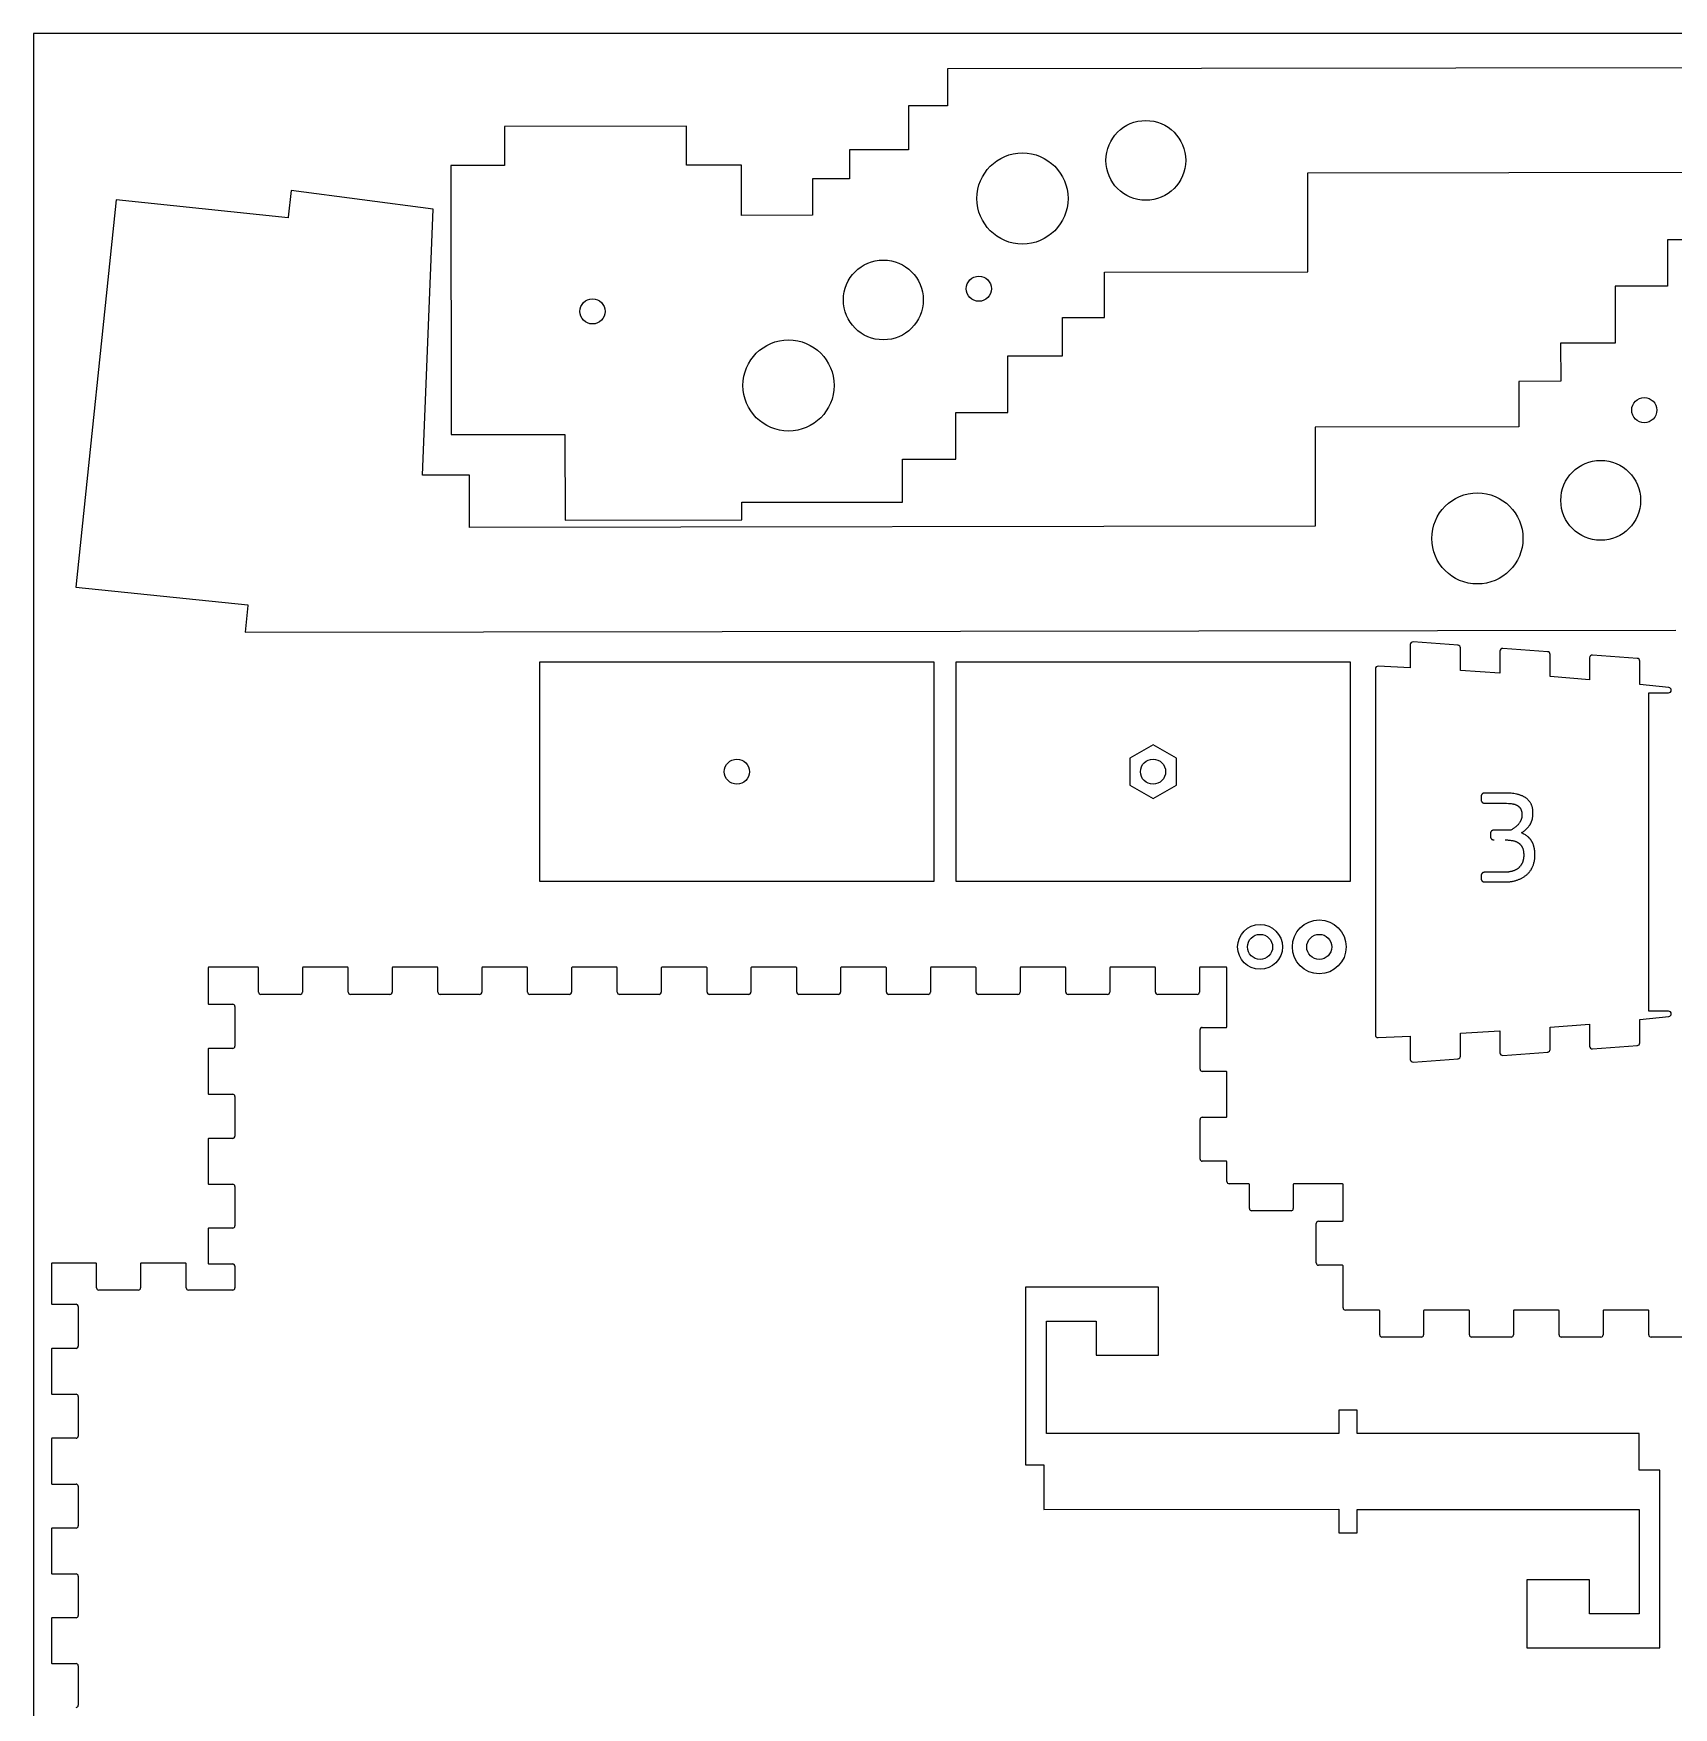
# Model space of a CAD drawing. Extents: x 296 to 1497, y 3 to 304.
# Drawn here: x 295.9 to 478.8, y 117.4 to 304.1 of the extents above; entities that cross this region are included whole.
import ezdxf

# ---------------------------------------------------------------- set-up
doc = ezdxf.new("R2010")
doc.units = 0
doc.layers.add('FLAT_PANELS', color=1, linetype='CONTINUOUS')
doc.layers.add('HELP_LINES', color=3, linetype='CONTINUOUS')

msp = doc.modelspace()

# ---------------------------------------------------------------- linework, layer by layer
at = {"layer": 'FLAT_PANELS'}
for p, q in [((557.3, 300.38), (397.8, 300.16)), ((397.8, 300.16), (397.8, 296.03)), ((397.8, 296.03), (393.45, 296.02)), ((393.45, 296.02), (393.45, 291.13)), ((368.71, 293.76), (348.42, 293.73)), ((348.42, 293.73), (348.42, 289.37)), ((368.72, 289.4), (368.71, 293.76)), ((348.42, 289.37), (342.44, 289.36)), ((374.83, 289.41), (368.72, 289.4)), ((374.84, 283.81), (374.83, 289.41)), ((393.45, 291.13), (386.87, 291.12)), ((386.87, 291.12), (386.88, 287.9)), ((342.44, 289.36), (342.48, 259.36)), ((386.88, 287.9), (382.76, 287.89)), ((382.76, 287.89), (382.76, 283.82)), ((437.99, 288.57), (532.28, 288.71)), ((438, 277.52), (437.99, 288.57)), ((324.63, 286.57), (324.32, 283.59)), ((340.46, 284.51), (324.63, 286.57)), ((305.11, 285.54), (300.63, 242.36)), ((324.31, 283.55), (305.11, 285.54)), ((339.28, 254.83), (340.46, 284.51)), ((382.76, 283.82), (374.84, 283.81)), ((324.32, 283.59), (324.31, 283.55)), ((484.01, 281.09), (478.07, 281.08)), ((478.07, 281.08), (478.07, 275.91)), ((415.3, 277.48), (438, 277.52)), ((415.31, 272.41), (415.3, 277.48)), ((478.07, 275.91), (472.26, 275.9)), ((472.26, 275.9), (472.26, 269.56)), ((410.63, 268.16), (410.63, 272.41)), ((410.63, 272.41), (415.31, 272.41)), ((472.26, 269.56), (466.17, 269.55)), ((466.17, 269.55), (466.18, 265.31)), ((404.55, 261.82), (404.54, 268.16)), ((404.54, 268.16), (410.63, 268.16)), ((466.18, 265.31), (461.5, 265.3)), ((461.5, 265.3), (461.51, 260.23)), ((398.73, 261.81), (404.55, 261.82)), ((398.74, 256.63), (398.73, 261.81)), ((461.51, 260.23), (438.81, 260.2)), ((438.81, 260.2), (438.82, 249.14)), ((342.48, 259.36), (355.16, 259.37)), ((355.16, 259.37), (355.17, 249.83)), ((392.81, 251.84), (392.8, 256.63)), ((392.8, 256.63), (398.74, 256.63)), ((344.52, 254.83), (339.28, 254.83)), ((344.52, 249.01), (344.52, 254.83)), ((374.88, 251.82), (392.81, 251.84)), ((374.88, 249.86), (374.88, 251.82)), ((438.82, 249.14), (344.52, 249.01)), ((355.17, 249.83), (374.88, 249.86)), ((300.63, 242.36), (319.82, 240.37)), ((319.82, 240.32), (319.51, 237.34, 0)), ((319.82, 240.37), (319.82, 240.32)), ((319.51, 237.34), (479.01, 237.56)), ((319.51, 237.34, 0), (319.51, 237.34)), ((449.4, 235.94, 0), (449.4, 233.35, 0)), ((454.73, 235.88, 0), (449.73, 236.24, 0)), ((455, 233.04, 0), (455, 235.58, 0)), ((464.73, 235.14, 0), (459.73, 235.51, 0)), ((352.33, 233.97), (352.33, 209.57)), ((396.33, 233.97), (352.33, 233.97)), ((396.33, 209.57), (396.33, 233.97)), ((398.73, 233.97), (398.73, 209.57)), ((442.73, 233.97), (398.73, 233.97)), ((442.73, 209.57), (442.73, 233.97)), ((449.4, 233.35, 0), (445.83, 233.53, 0)), ((459.4, 235.21, 0), (459.4, 232.77, 0)), ((465, 232.37, 0), (465, 234.85, 0)), ((469.4, 234.48, 0), (469.4, 232.02, 0)), ((474.73, 234.41, 0), (469.73, 234.78, 0)), ((475, 231.51, 0), (475, 234.11, 0)), ((445.52, 233.23, 0), (445.52, 192.41, 0)), ((459.4, 232.77, 0), (455, 233.04, 0)), ((469.4, 232.02, 0), (465, 232.37, 0)), ((478.24, 231.17, 0), (475, 231.51, 0)), ((476.01, 195.06, 0), (476.01, 230.57, 0)), ((476.01, 230.57, 0), (478.21, 230.57, 0)), ((420.73, 224.77), (418.13, 223.27)), ((423.33, 223.27), (420.73, 224.77)), ((418.13, 223.27), (418.13, 220.27)), ((423.33, 220.27), (423.33, 223.27)), ((418.13, 220.27), (420.73, 218.77)), ((420.73, 218.77), (423.33, 220.27)), ((352.33, 209.57), (396.33, 209.57)), ((398.73, 209.57), (442.73, 209.57)), ((315.42, 199.96), (315.37, 199.91)), ((315.37, 199.91), (315.37, 195.88)), ((320.95, 199.96), (315.42, 199.96)), ((321, 199.91), (320.95, 199.96)), ((321, 197.19), (321, 199.91)), ((325.95, 199.96), (325.9, 199.91)), ((325.9, 199.91), (325.9, 197.19)), ((330.95, 199.96), (325.95, 199.96)), ((331, 199.91), (330.95, 199.96)), ((331, 197.19), (331, 199.91)), ((335.95, 199.96), (335.9, 199.91)), ((335.9, 199.91), (335.9, 197.19)), ((340.95, 199.96), (335.95, 199.96)), ((341, 199.91), (340.95, 199.96)), ((341, 197.19), (341, 199.91)), ((345.95, 199.96), (345.9, 199.91)), ((345.9, 199.91), (345.9, 197.19)), ((350.95, 199.96), (345.95, 199.96)), ((351, 199.91), (350.95, 199.96)), ((351, 197.19), (351, 199.91)), ((355.95, 199.96), (355.9, 199.91)), ((355.9, 199.91), (355.9, 197.19)), ((360.95, 199.96), (355.95, 199.96)), ((361, 199.91), (360.95, 199.96)), ((361, 197.19), (361, 199.91)), ((365.95, 199.96), (365.9, 199.91)), ((365.9, 199.91), (365.9, 197.19)), ((370.95, 199.96), (365.95, 199.96)), ((371, 199.91), (370.95, 199.96)), ((371, 197.19), (371, 199.91)), ((375.95, 199.96), (375.9, 199.91)), ((375.9, 199.91), (375.9, 197.19)), ((380.95, 199.96), (375.95, 199.96)), ((381, 199.91), (380.95, 199.96)), ((381, 197.19), (381, 199.91)), ((385.95, 199.96), (385.9, 199.91)), ((385.9, 199.91), (385.9, 197.19)), ((390.95, 199.96), (385.95, 199.96)), ((391, 199.91), (390.95, 199.96)), ((391, 197.19), (391, 199.91)), ((395.95, 199.96), (395.9, 199.91)), ((395.9, 199.91), (395.9, 197.19)), ((400.95, 199.96), (395.95, 199.96)), ((401, 199.91), (400.95, 199.96)), ((401, 197.19), (401, 199.91)), ((405.95, 199.96), (405.9, 199.91)), ((405.9, 199.91), (405.9, 197.19)), ((410.95, 199.96), (405.95, 199.96)), ((411, 199.91), (410.95, 199.96)), ((411, 197.19), (411, 199.91)), ((415.95, 199.96), (415.9, 199.91)), ((415.9, 199.91), (415.9, 197.19)), ((420.95, 199.96), (415.95, 199.96)), ((421, 199.91), (420.95, 199.96)), ((421, 197.19), (421, 199.91)), ((425.95, 199.96), (425.9, 199.91)), ((425.9, 199.91), (425.9, 197.19)), ((428.92, 199.96), (425.95, 199.96)), ((428.97, 199.91), (428.92, 199.96)), ((428.97, 193.31), (428.97, 199.91)), ((325.65, 196.94), (321.25, 196.94)), ((335.65, 196.94), (331.25, 196.94)), ((345.65, 196.94), (341.25, 196.94)), ((355.65, 196.94), (351.25, 196.94)), ((365.65, 196.94), (361.25, 196.94)), ((375.65, 196.94), (371.25, 196.94)), ((385.65, 196.94), (381.25, 196.94)), ((395.65, 196.94), (391.25, 196.94)), ((405.65, 196.94), (401.25, 196.94)), ((415.65, 196.94), (411.25, 196.94)), ((425.65, 196.94), (421.25, 196.94)), ((315.37, 195.88), (315.42, 195.83)), ((315.42, 195.83), (318.12, 195.83)), ((318.37, 195.58), (318.37, 191.16)), ((475, 194.13, 0), (478.24, 194.47, 0)), ((478.21, 195.06, 0), (476.01, 195.06, 0)), ((425.97, 188.59), (425.97, 193.01)), ((426.22, 193.26), (428.92, 193.26)), ((428.92, 193.26), (428.97, 193.31)), ((445.83, 192.11, 0), (449.4, 192.29, 0)), ((449.4, 192.29, 0), (449.4, 189.69, 0)), ((455, 192.6, 0), (459.4, 192.87, 0)), ((455, 190.06, 0), (455, 192.6, 0)), ((459.4, 192.87, 0), (459.4, 190.43, 0)), ((465, 193.27, 0), (469.4, 193.62, 0)), ((465, 190.79, 0), (465, 193.27, 0)), ((469.4, 193.62, 0), (469.4, 191.16, 0)), ((475, 191.53, 0), (475, 194.13, 0)), ((315.42, 190.91), (315.37, 190.86)), ((315.37, 190.86), (315.37, 185.85)), ((318.12, 190.91), (315.42, 190.91)), ((459.73, 190.13, 0), (464.73, 190.49, 0)), ((469.73, 190.86, 0), (474.73, 191.23, 0)), ((449.73, 189.39, 0), (454.73, 189.76, 0)), ((428.92, 188.34), (426.22, 188.34)), ((428.97, 188.29), (428.92, 188.34)), ((428.97, 183.28), (428.97, 188.29)), ((315.37, 185.85), (315.42, 185.8)), ((315.42, 185.8), (318.12, 185.8)), ((318.37, 185.55), (318.37, 181.13)), ((425.97, 178.57), (425.97, 182.98)), ((426.22, 183.23), (428.92, 183.23)), ((428.92, 183.23), (428.97, 183.28)), ((315.42, 180.88), (315.37, 180.83)), ((315.37, 180.83), (315.37, 175.82)), ((318.12, 180.88), (315.42, 180.88)), ((428.92, 178.32), (426.22, 178.32)), ((428.97, 178.27), (428.92, 178.32)), ((428.97, 176.06), (428.97, 178.27)), ((315.37, 175.82), (315.42, 175.77)), ((315.42, 175.77), (318.12, 175.77)), ((318.37, 175.52), (318.37, 171.12)), ((431.42, 175.81), (429.22, 175.81)), ((431.47, 175.76), (431.42, 175.81)), ((431.47, 173.06), (431.47, 175.76)), ((436.42, 175.81), (436.37, 175.76)), ((436.37, 175.76), (436.37, 173.06)), ((441.87, 175.81), (436.42, 175.81)), ((441.92, 175.76), (441.87, 175.81)), ((441.92, 171.69), (441.92, 175.76)), ((436.12, 172.81), (431.72, 172.81)), ((315.42, 170.87), (315.37, 170.82)), ((315.37, 170.82), (315.37, 166.92)), ((318.12, 170.87), (315.42, 170.87)), ((438.92, 166.98), (438.92, 171.39)), ((439.17, 171.64), (441.87, 171.64)), ((441.87, 171.64), (441.92, 171.69)), ((297.95, 166.97), (297.9, 166.92)), ((297.9, 166.92), (297.9, 162.42)), ((302.89, 166.97), (297.95, 166.97)), ((302.94, 166.92), (302.89, 166.97)), ((302.94, 164.21), (302.94, 166.92)), ((307.89, 166.97), (307.84, 166.92)), ((307.84, 166.92), (307.84, 164.21)), ((312.89, 166.97), (307.89, 166.97)), ((312.94, 166.92), (312.89, 166.97)), ((312.94, 164.21), (312.94, 166.92)), ((315.37, 166.92), (315.42, 166.87)), ((315.42, 166.87), (318.12, 166.87)), ((318.37, 166.62), (318.37, 164.21)), ((441.87, 166.73), (439.17, 166.73)), ((441.92, 166.68), (441.87, 166.73)), ((441.92, 161.97), (441.92, 166.68)), ((421.35, 164.29), (406.51, 164.29)), ((406.51, 164.29), (406.51, 144.46)), ((421.35, 156.71), (421.35, 164.29)), ((297.9, 162.42), (297.95, 162.37)), ((307.59, 163.96), (303.19, 163.96)), ((318.12, 163.96), (313.19, 163.96)), ((297.95, 162.37), (300.65, 162.37)), ((300.9, 162.12), (300.9, 157.71)), ((445.95, 161.72), (442.17, 161.72)), ((446, 161.67), (445.95, 161.72)), ((446, 158.96), (446, 161.67)), ((450.95, 161.72), (450.9, 161.67)), ((450.9, 161.67), (450.9, 158.96)), ((455.95, 161.72), (450.95, 161.72)), ((456, 161.67), (455.95, 161.72)), ((456, 158.96), (456, 161.67)), ((460.95, 161.72), (460.9, 161.67)), ((460.9, 161.67), (460.9, 158.96)), ((465.95, 161.72), (460.95, 161.72)), ((466, 161.67), (465.95, 161.72)), ((466, 158.96), (466, 161.67)), ((470.95, 161.72), (470.9, 161.67)), ((470.9, 161.67), (470.9, 158.96)), ((475.95, 161.72), (470.95, 161.72)), ((476, 161.67), (475.95, 161.72)), ((476, 158.96), (476, 161.67)), ((408.84, 147.96), (408.84, 160.5)), ((408.84, 160.5), (414.37, 160.5)), ((414.37, 160.5), (414.37, 156.71)), ((450.65, 158.71), (446.25, 158.71)), ((460.65, 158.71), (456.25, 158.71)), ((470.65, 158.71), (466.25, 158.71)), ((480.65, 158.71), (476.25, 158.71)), ((297.95, 157.46), (297.9, 157.41)), ((297.9, 157.41), (297.9, 152.39)), ((300.65, 157.46), (297.95, 157.46)), ((414.37, 156.71), (421.35, 156.71)), ((297.9, 152.39), (297.95, 152.34)), ((297.95, 152.34), (300.65, 152.34)), ((300.9, 152.09), (300.9, 147.68)), ((443.47, 150.58), (441.44, 150.58)), ((441.44, 150.58), (441.44, 147.96)), ((443.47, 147.96), (443.47, 150.58)), ((441.44, 147.96), (408.84, 147.96)), ((474.91, 147.96), (443.47, 147.96)), ((474.91, 143.88), (474.91, 147.96)), ((297.95, 147.43), (297.9, 147.38)), ((297.9, 147.38), (297.9, 142.38)), ((300.65, 147.43), (297.95, 147.43)), ((406.51, 144.46), (408.55, 144.46)), ((408.55, 144.46), (408.55, 139.5)), ((477.23, 143.88), (474.91, 143.88)), ((477.23, 127.85), (477.23, 143.88)), ((297.9, 142.38), (297.95, 142.33)), ((297.95, 142.33), (300.65, 142.33)), ((300.9, 142.08), (300.9, 137.67)), ((408.55, 139.5), (441.44, 139.51)), ((441.44, 139.51), (441.44, 136.88)), ((443.47, 136.88), (443.47, 139.5)), ((443.47, 139.5), (474.91, 139.5)), ((474.91, 139.5), (474.91, 127.85)), ((297.95, 137.42), (297.9, 137.37)), ((297.9, 137.37), (297.9, 132.36)), ((300.65, 137.42), (297.95, 137.42)), ((441.44, 136.88), (443.47, 136.88)), ((297.9, 132.36), (297.95, 132.31)), ((297.95, 132.31), (300.65, 132.31)), ((300.9, 132.06), (300.9, 127.66)), ((469.38, 131.64), (462.39, 131.64)), ((462.39, 131.64), (462.39, 124.07)), ((469.38, 127.85), (469.38, 131.64)), ((297.95, 127.41), (297.9, 127.36)), ((297.9, 127.36), (297.9, 122.36)), ((300.65, 127.41), (297.95, 127.41)), ((474.91, 127.85), (469.38, 127.85)), ((477.23, 124.07), (477.23, 127.85)), ((462.39, 124.07), (477.23, 124.07)), ((297.9, 122.36), (297.95, 122.31)), ((297.95, 122.31), (300.65, 122.31)), ((300.9, 122.06), (300.9, 117.66))]:
    msp.add_line(p, q, dxfattribs=at)
for centre, radius in [((419.92, 289.94), 4.45), ((406.17, 285.69), 5.08), ((390.66, 274.38), 4.45), ((401.31, 275.63), 1.4), ((358.23, 273.1), 1.4), ((380.09, 264.84), 5.08), ((475.5, 262.09), 1.4), ((470.64, 252.03), 4.45), ((456.89, 247.78), 5.08), ((374.33, 221.77), 1.4), ((420.73, 221.77), 1.4), ((432.66, 202.23), 2.5), ((432.66, 202.23), 1.4), ((439.26, 202.23), 3), ((439.26, 202.23), 1.4)]:
    msp.add_circle(centre, radius, dxfattribs=at)
for centre, radius, start, end in [((449.7, 235.94, 0), 0.3, 85.8074, 180), ((454.7, 235.58, 0), 0.3, 0, 85.8074), ((459.7, 235.21, 0), 0.3, 85.8074, 180), ((445.82, 233.23, 0), 0.3, 87.2673, 180), ((464.7, 234.85, 0), 0.3, 0, 85.8074), ((469.7, 234.48, 0), 0.3, 85.8074, 180), ((474.7, 234.11, 0), 0.3, 0, 85.8074), ((478.21, 230.87, 0), 0.3, 270, 83.7447), ((321.25, 197.19), 0.25, 180, 270), ((325.65, 197.19), 0.25, 270, 0), ((331.25, 197.19), 0.25, 180, 270), ((335.65, 197.19), 0.25, 270, 0), ((341.25, 197.19), 0.25, 180, 270), ((345.65, 197.19), 0.25, 270, 0), ((351.25, 197.19), 0.25, 180, 270), ((355.65, 197.19), 0.25, 270, 0), ((361.25, 197.19), 0.25, 180, 270), ((365.65, 197.19), 0.25, 270, 0), ((371.25, 197.19), 0.25, 180, 270), ((375.65, 197.19), 0.25, 270, 0), ((381.25, 197.19), 0.25, 180, 270), ((385.65, 197.19), 0.25, 270, 0), ((391.25, 197.19), 0.25, 180, 270), ((395.65, 197.19), 0.25, 270, 0), ((401.25, 197.19), 0.25, 180, 270), ((405.65, 197.19), 0.25, 270, 0), ((411.25, 197.19), 0.25, 180, 270), ((415.65, 197.19), 0.25, 270, 0), ((421.25, 197.19), 0.25, 180, 270), ((425.65, 197.19), 0.25, 270, 0), ((318.12, 195.58), 0.25, 0, 90), ((478.21, 194.76, 0), 0.3, 276.2553, 90), ((426.22, 193.01), 0.25, 90, 180), ((445.82, 192.41, 0), 0.3, 180, 272.7327), ((318.12, 191.16), 0.25, 270, 0), ((459.7, 190.43, 0), 0.3, 180, 274.1926), ((464.7, 190.79, 0), 0.3, 274.1926, 360), ((469.7, 191.16, 0), 0.3, 180, 274.1926), ((474.7, 191.53, 0), 0.3, 274.1926, 360), ((426.22, 188.59), 0.25, 180, 270), ((449.7, 189.69, 0), 0.3, 180, 274.1926), ((454.7, 190.06, 0), 0.3, 274.1926, 360), ((318.12, 185.55), 0.25, 0, 90), ((426.22, 182.98), 0.25, 90, 180), ((318.12, 181.13), 0.25, 270, 0), ((426.22, 178.57), 0.25, 180, 270), ((318.12, 175.52), 0.25, 0, 90), ((429.22, 176.06), 0.25, 179.9998, 269.9998), ((431.72, 173.06), 0.25, 180, 270), ((436.12, 173.06), 0.25, 270, 0), ((318.12, 171.12), 0.25, 270, 0), ((439.17, 171.39), 0.25, 90, 180), ((318.12, 166.62), 0.25, 0, 90), ((439.17, 166.98), 0.25, 180, 270), ((303.19, 164.21), 0.25, 180, 270), ((307.59, 164.21), 0.25, 270, 0), ((313.19, 164.21), 0.25, 180, 270), ((318.12, 164.21), 0.25, 270, 0), ((300.65, 162.12), 0.25, 0, 90), ((442.17, 161.97), 0.25, 179.9996, 270), ((446.25, 158.96), 0.25, 180, 270), ((450.65, 158.96), 0.25, 270, 0), ((456.25, 158.96), 0.25, 180, 270), ((460.65, 158.96), 0.25, 270, 0), ((466.25, 158.96), 0.25, 180, 270), ((470.65, 158.96), 0.25, 270, 0), ((476.25, 158.96), 0.25, 180, 270), ((300.65, 157.71), 0.25, 270, 0), ((300.65, 152.09), 0.25, 0, 90), ((300.65, 147.68), 0.25, 270, 0), ((300.65, 142.08), 0.25, 0, 90), ((300.65, 137.67), 0.25, 270, 0), ((300.65, 132.06), 0.25, 0, 90), ((300.65, 127.66), 0.25, 270, 0), ((300.65, 122.06), 0.25, 0, 90), ((300.65, 117.66), 0.25, 270, 0)]:
    msp.add_arc(centre, radius, start, end, dxfattribs=at)
at = {"layer": 'HELP_LINES'}
for p, q in [((895.91, 304.09), (295.91, 304.09)), ((295.91, 304.09), (295.91, 4.09)), ((457.32, 219.04), (457.31, 219.03)), ((457.31, 219.03), (457.31, 219.02)), ((457.31, 219.02), (457.31, 219)), ((457.31, 219), (457.31, 218.99)), ((457.31, 218.99), (457.31, 218.66)), ((457.31, 218.66), (457.31, 218.65)), ((457.31, 218.65), (457.31, 218.63)), ((457.31, 218.63), (457.31, 218.62)), ((457.31, 218.62), (457.31, 218.61)), ((457.31, 218.61), (457.32, 218.6)), ((457.33, 219.1), (457.32, 219.09)), ((457.32, 219.09), (457.32, 219.08)), ((457.32, 219.08), (457.32, 219.07)), ((457.32, 219.07), (457.32, 219.06)), ((457.32, 219.06), (457.32, 219.05)), ((457.32, 219.05), (457.32, 219.04)), ((457.32, 218.6), (457.32, 218.59)), ((457.32, 218.59), (457.32, 218.58)), ((457.32, 218.58), (457.32, 218.57)), ((457.32, 218.57), (457.32, 218.56)), ((457.32, 218.56), (457.32, 218.55)), ((457.32, 218.55), (457.33, 218.54)), ((457.34, 219.14), (457.33, 219.13)), ((457.33, 219.13), (457.33, 219.12)), ((457.33, 219.12), (457.33, 219.11)), ((457.33, 219.11), (457.33, 219.1)), ((457.33, 218.54), (457.33, 218.53)), ((457.33, 218.53), (457.33, 218.52)), ((457.33, 218.52), (457.33, 218.51)), ((457.33, 218.51), (457.34, 218.5)), ((457.35, 219.17), (457.34, 219.16)), ((457.34, 219.16), (457.34, 219.15)), ((457.34, 219.15), (457.34, 219.14)), ((457.34, 218.5), (457.34, 218.49)), ((457.34, 218.49), (457.34, 218.48)), ((457.34, 218.48), (457.35, 218.47)), ((457.36, 219.19), (457.35, 219.18)), ((457.35, 219.18), (457.35, 219.18)), ((457.35, 219.18), (457.35, 219.17)), ((457.35, 218.47), (457.35, 218.46)), ((457.35, 218.46), (457.35, 218.45)), ((457.35, 218.45), (457.36, 218.45)), ((457.37, 219.21), (457.36, 219.2)), ((457.36, 219.2), (457.36, 219.19)), ((457.36, 218.45), (457.36, 218.44)), ((457.36, 218.44), (457.37, 218.43)), ((457.38, 219.23), (457.37, 219.22)), ((457.37, 219.22), (457.37, 219.21)), ((457.37, 218.43), (457.37, 218.42)), ((457.39, 219.24), (457.38, 219.23)), ((457.38, 219.23), (457.38, 219.23)), ((457.4, 219.26), (457.39, 219.25)), ((457.39, 219.25), (457.39, 219.24)), ((457.41, 219.27), (457.4, 219.26)), ((457.4, 219.26), (457.4, 219.26)), ((457.42, 219.28), (457.41, 219.27)), ((457.43, 219.29), (457.42, 219.28)), ((457.42, 219.28), (457.42, 219.28)), ((457.44, 219.3), (457.43, 219.29)), ((457.45, 219.31), (457.44, 219.3)), ((457.44, 219.3), (457.44, 219.3)), ((457.46, 219.32), (457.45, 219.31)), ((457.47, 219.32), (457.46, 219.32)), ((457.48, 219.33), (457.47, 219.33)), ((457.47, 219.33), (457.47, 219.32)), ((457.49, 219.34), (457.48, 219.33)), ((457.5, 219.34), (457.49, 219.34)), ((457.51, 219.34), (457.5, 219.34)), ((457.52, 219.35), (457.51, 219.34)), ((457.53, 219.35), (457.52, 219.35)), ((457.54, 219.36), (457.53, 219.36)), ((457.53, 219.36), (457.53, 219.35)), ((457.55, 219.36), (457.54, 219.36)), ((457.56, 219.37), (457.55, 219.36)), ((457.57, 219.37), (457.56, 219.37)), ((457.58, 219.37), (457.57, 219.37)), ((457.59, 219.37), (457.58, 219.37)), ((457.6, 219.38), (457.59, 219.37)), ((457.61, 219.38), (457.6, 219.38)), ((457.63, 219.38), (457.61, 219.38)), ((457.64, 219.38), (457.63, 219.38)), ((457.65, 219.38), (457.64, 219.38)), ((457.66, 219.38), (457.65, 219.38)), ((457.67, 219.39), (457.66, 219.38)), ((457.68, 219.39), (457.67, 219.39)), ((457.69, 219.39), (457.68, 219.39)), ((457.71, 219.39), (457.69, 219.39)), ((457.72, 219.39), (457.71, 219.39)), ((460.17, 219.39), (457.72, 219.39)), ((460.33, 219.38), (460.17, 219.39)), ((460.5, 219.37), (460.33, 219.38)), ((460.66, 219.36), (460.5, 219.37)), ((460.82, 219.34), (460.66, 219.36)), ((460.97, 219.32), (460.82, 219.34)), ((461.12, 219.29), (460.97, 219.32)), ((461.26, 219.26), (461.12, 219.29)), ((461.33, 219.25), (461.26, 219.26)), ((461.4, 219.23), (461.33, 219.25)), ((461.47, 219.21), (461.4, 219.23)), ((461.54, 219.19), (461.47, 219.21)), ((461.6, 219.17), (461.54, 219.19)), ((461.67, 219.15), (461.6, 219.17)), ((461.73, 219.13), (461.67, 219.15)), ((461.79, 219.11), (461.73, 219.13)), ((461.85, 219.08), (461.79, 219.11)), ((461.91, 219.06), (461.85, 219.08)), ((461.97, 219.03), (461.91, 219.06)), ((462.03, 219), (461.97, 219.03)), ((462.08, 218.97), (462.03, 219)), ((462.14, 218.94), (462.08, 218.97)), ((462.19, 218.91), (462.14, 218.94)), ((462.24, 218.88), (462.19, 218.91)), ((462.29, 218.84), (462.24, 218.88)), ((462.34, 218.81), (462.29, 218.84)), ((462.39, 218.77), (462.34, 218.81)), ((462.43, 218.73), (462.39, 218.77)), ((462.48, 218.7), (462.43, 218.73)), ((462.52, 218.66), (462.48, 218.7)), ((462.56, 218.61), (462.52, 218.66)), ((462.6, 218.57), (462.56, 218.61)), ((462.64, 218.53), (462.6, 218.57)), ((462.68, 218.48), (462.64, 218.53)), ((462.71, 218.44), (462.68, 218.48)), ((462.75, 218.39), (462.71, 218.44)), ((457.37, 218.42), (457.38, 218.41)), ((457.38, 218.41), (457.38, 218.4)), ((457.38, 218.4), (457.39, 218.4)), ((457.39, 218.4), (457.39, 218.39)), ((457.39, 218.39), (457.4, 218.38)), ((457.4, 218.38), (457.41, 218.37)), ((457.41, 218.37), (457.41, 218.37)), ((457.41, 218.37), (457.42, 218.36)), ((457.42, 218.36), (457.43, 218.35)), ((457.43, 218.35), (457.43, 218.35)), ((457.43, 218.35), (457.44, 218.34)), ((457.44, 218.34), (457.45, 218.34)), ((457.45, 218.34), (457.45, 218.33)), ((457.45, 218.33), (457.46, 218.32)), ((457.46, 218.32), (457.47, 218.32)), ((457.47, 218.32), (457.48, 218.31)), ((457.48, 218.31), (457.49, 218.31)), ((457.49, 218.31), (457.5, 218.3)), ((457.5, 218.3), (457.5, 218.3)), ((457.5, 218.3), (457.51, 218.29)), ((457.51, 218.29), (457.52, 218.29)), ((457.52, 218.29), (457.53, 218.29)), ((457.53, 218.29), (457.54, 218.28)), ((457.54, 218.28), (457.55, 218.28)), ((457.55, 218.28), (457.56, 218.28)), ((457.56, 218.28), (457.57, 218.27)), ((457.57, 218.27), (457.58, 218.27)), ((457.58, 218.27), (457.59, 218.27)), ((457.59, 218.27), (457.6, 218.26)), ((457.6, 218.26), (457.61, 218.26)), ((457.61, 218.26), (457.62, 218.26)), ((457.62, 218.26), (457.64, 218.26)), ((457.64, 218.26), (457.65, 218.26)), ((457.65, 218.26), (457.66, 218.25)), ((457.66, 218.25), (457.67, 218.25)), ((457.67, 218.25), (457.68, 218.25)), ((457.68, 218.25), (457.69, 218.25)), ((457.69, 218.25), (457.71, 218.25)), ((457.71, 218.25), (460.13, 218.25)), ((460.13, 218.25), (460.35, 218.24)), ((460.35, 218.24), (460.45, 218.23)), ((460.45, 218.23), (460.55, 218.22)), ((460.55, 218.22), (460.65, 218.21)), ((460.65, 218.21), (460.75, 218.2)), ((460.75, 218.2), (460.79, 218.19)), ((460.79, 218.19), (460.84, 218.18)), ((460.84, 218.18), (460.88, 218.17)), ((460.88, 218.17), (460.92, 218.16)), ((460.92, 218.16), (460.97, 218.15)), ((460.97, 218.15), (461.01, 218.14)), ((461.01, 218.14), (461.05, 218.13)), ((461.05, 218.13), (461.09, 218.12)), ((461.09, 218.12), (461.12, 218.1)), ((461.12, 218.1), (461.16, 218.09)), ((461.16, 218.09), (461.2, 218.07)), ((461.2, 218.07), (461.23, 218.06)), ((461.23, 218.06), (461.27, 218.04)), ((461.27, 218.04), (461.3, 218.03)), ((461.3, 218.03), (461.33, 218.01)), ((461.33, 218.01), (461.36, 217.99)), ((461.36, 217.99), (461.39, 217.97)), ((461.39, 217.97), (461.42, 217.95)), ((461.42, 217.95), (461.45, 217.93)), ((461.45, 217.93), (461.46, 217.92)), ((461.46, 217.92), (461.48, 217.91)), ((461.48, 217.91), (461.49, 217.9)), ((461.49, 217.9), (461.5, 217.88)), ((461.5, 217.88), (461.52, 217.87)), ((461.52, 217.87), (461.53, 217.86)), ((461.53, 217.86), (461.54, 217.85)), ((461.54, 217.85), (461.55, 217.84)), ((461.55, 217.84), (461.57, 217.82)), ((461.57, 217.82), (461.58, 217.81)), ((461.58, 217.81), (461.59, 217.8)), ((461.59, 217.8), (461.6, 217.78)), ((461.6, 217.78), (461.61, 217.77)), ((461.61, 217.77), (461.62, 217.76)), ((461.62, 217.76), (461.63, 217.74)), ((461.63, 217.74), (461.64, 217.73)), ((461.64, 217.73), (461.65, 217.72)), ((461.65, 217.72), (461.66, 217.7)), ((461.66, 217.7), (461.67, 217.69)), ((461.67, 217.69), (461.68, 217.67)), ((461.68, 217.67), (461.69, 217.66)), ((461.69, 217.66), (461.7, 217.64)), ((461.7, 217.64), (461.72, 217.61)), ((461.72, 217.61), (461.73, 217.58)), ((461.73, 217.58), (461.74, 217.56)), ((461.74, 217.56), (461.75, 217.55)), ((461.75, 217.55), (461.76, 217.53)), ((461.76, 217.53), (461.76, 217.51)), ((461.76, 217.51), (461.77, 217.49)), ((461.77, 217.49), (461.78, 217.48)), ((461.78, 217.48), (461.79, 217.44)), ((461.79, 217.44), (461.8, 217.4)), ((461.8, 217.4), (461.81, 217.36)), ((461.81, 217.36), (461.82, 217.32)), ((461.82, 216.57), (461.81, 216.54)), ((461.82, 217.32), (461.83, 217.28)), ((461.83, 216.63), (461.82, 216.6)), ((461.82, 216.6), (461.82, 216.57)), ((461.83, 217.28), (461.84, 217.24)), ((461.84, 216.65), (461.83, 216.63)), ((461.84, 217.24), (461.84, 217.2)), ((461.84, 217.2), (461.85, 217.15)), ((461.85, 216.71), (461.84, 216.68)), ((461.84, 216.68), (461.84, 216.65)), ((461.85, 217.15), (461.85, 217.11)), ((461.85, 217.11), (461.86, 217.06)), ((461.86, 216.8), (461.85, 216.77)), ((461.85, 216.77), (461.85, 216.74)), ((461.85, 216.74), (461.85, 216.71)), ((461.86, 217.06), (461.86, 217.01)), ((461.86, 217.01), (461.86, 216.96)), ((461.86, 216.96), (461.86, 216.91)), ((461.86, 216.91), (461.86, 216.88)), ((461.86, 216.88), (461.86, 216.86)), ((461.86, 216.86), (461.86, 216.83)), ((461.86, 216.83), (461.86, 216.8)), ((462.78, 218.34), (462.75, 218.39)), ((462.81, 218.29), (462.78, 218.34)), ((462.84, 218.24), (462.81, 218.29)), ((462.87, 218.19), (462.84, 218.24)), ((462.88, 218.16), (462.87, 218.19)), ((462.89, 218.14), (462.88, 218.16)), ((462.91, 218.11), (462.89, 218.14)), ((462.92, 218.08), (462.91, 218.11)), ((462.94, 218.02), (462.92, 218.08)), ((462.96, 217.97), (462.94, 218.02)), ((462.98, 217.91), (462.96, 217.97)), ((463, 217.85), (462.98, 217.91)), ((463.02, 217.78), (463, 217.85)), ((463.03, 217.72), (463.02, 217.78)), ((463.05, 217.66), (463.03, 217.72)), ((463.03, 216.52), (463.04, 216.6)), ((463.04, 216.6), (463.05, 216.67)), ((463.06, 217.59), (463.05, 217.66)), ((463.05, 216.67), (463.06, 216.75)), ((463.07, 217.52), (463.06, 217.59)), ((463.06, 216.75), (463.07, 216.83)), ((463.07, 217.45), (463.07, 217.52)), ((463.08, 217.38), (463.07, 217.45)), ((463.07, 216.83), (463.08, 216.91)), ((463.08, 217.31), (463.08, 217.38)), ((463.09, 217.24), (463.08, 217.31)), ((463.08, 216.99), (463.09, 217.08)), ((463.08, 216.91), (463.08, 216.99)), ((463.09, 217.17), (463.09, 217.24)), ((463.09, 217.08), (463.09, 217.17)), ((458.35, 214.92), (458.34, 214.9)), ((458.34, 214.9), (458.34, 214.89)), ((458.34, 214.89), (458.34, 214.88)), ((458.34, 214.88), (458.34, 214.87)), ((458.34, 214.87), (458.34, 214.86)), ((458.34, 214.86), (458.34, 214.85)), ((458.34, 214.85), (458.34, 214.59)), ((458.36, 214.97), (458.35, 214.96)), ((458.35, 214.96), (458.35, 214.95)), ((458.35, 214.95), (458.35, 214.94)), ((458.35, 214.94), (458.35, 214.93)), ((458.35, 214.93), (458.35, 214.92)), ((458.37, 215.01), (458.36, 215)), ((458.36, 215), (458.36, 214.99)), ((458.36, 214.99), (458.36, 214.98)), ((458.36, 214.98), (458.36, 214.97)), ((458.38, 215.03), (458.37, 215.02)), ((458.37, 215.02), (458.37, 215.01)), ((458.39, 215.06), (458.38, 215.05)), ((458.38, 215.05), (458.38, 215.04)), ((458.38, 215.04), (458.38, 215.03)), ((458.4, 215.07), (458.39, 215.06)), ((458.39, 215.06), (458.39, 215.06)), ((458.41, 215.09), (458.4, 215.08)), ((458.4, 215.08), (458.4, 215.07)), ((458.42, 215.1), (458.41, 215.1)), ((458.41, 215.1), (458.41, 215.09)), ((458.43, 215.11), (458.42, 215.1)), ((458.44, 215.13), (458.43, 215.12)), ((458.43, 215.12), (458.43, 215.11)), ((458.45, 215.13), (458.44, 215.13)), ((458.46, 215.15), (458.45, 215.14)), ((458.45, 215.14), (458.45, 215.13)), ((458.47, 215.15), (458.46, 215.15)), ((458.48, 215.17), (458.47, 215.16)), ((458.47, 215.16), (458.47, 215.15)), ((458.49, 215.17), (458.48, 215.17)), ((458.5, 215.18), (458.49, 215.17)), ((458.51, 215.18), (458.5, 215.18)), ((458.52, 215.19), (458.51, 215.19)), ((458.51, 215.19), (458.51, 215.18)), ((458.53, 215.2), (458.52, 215.19)), ((458.54, 215.2), (458.53, 215.2)), ((458.55, 215.2), (458.54, 215.2)), ((458.56, 215.21), (458.55, 215.2)), ((458.57, 215.21), (458.56, 215.21)), ((458.58, 215.22), (458.57, 215.22)), ((458.57, 215.22), (458.57, 215.21)), ((458.59, 215.22), (458.58, 215.22)), ((458.6, 215.23), (458.59, 215.22)), ((458.61, 215.23), (458.6, 215.23)), ((458.62, 215.23), (458.61, 215.23)), ((458.63, 215.23), (458.62, 215.23)), ((458.64, 215.24), (458.63, 215.23)), ((458.65, 215.24), (458.64, 215.24)), ((458.66, 215.24), (458.65, 215.24)), ((458.67, 215.24), (458.66, 215.24)), ((458.69, 215.24), (458.67, 215.24)), ((458.7, 215.24), (458.69, 215.24)), ((458.71, 215.24), (458.7, 215.24)), ((458.72, 215.25), (458.71, 215.24)), ((458.73, 215.25), (458.72, 215.25)), ((458.74, 215.25), (458.73, 215.25)), ((458.75, 215.25), (458.74, 215.25)), ((460.62, 215.25), (458.75, 215.25)), ((460.7, 215.29), (460.62, 215.25)), ((460.77, 215.33), (460.7, 215.29)), ((460.84, 215.38), (460.77, 215.33)), ((460.91, 215.43), (460.84, 215.38)), ((460.97, 215.47), (460.91, 215.43)), ((461.04, 215.52), (460.97, 215.47)), ((461.1, 215.57), (461.04, 215.52)), ((461.16, 215.61), (461.1, 215.57)), ((461.22, 215.66), (461.16, 215.61)), ((461.27, 215.71), (461.22, 215.66)), ((461.32, 215.76), (461.27, 215.71)), ((461.37, 215.81), (461.32, 215.76)), ((461.42, 215.86), (461.37, 215.81)), ((461.46, 215.92), (461.42, 215.86)), ((461.51, 215.97), (461.46, 215.92)), ((461.55, 216.02), (461.51, 215.97)), ((461.59, 216.08), (461.55, 216.02)), ((461.62, 216.13), (461.59, 216.08)), ((461.64, 216.16), (461.62, 216.13)), ((461.65, 216.18), (461.64, 216.16)), ((461.67, 216.21), (461.65, 216.18)), ((461.68, 216.24), (461.67, 216.21)), ((461.7, 216.26), (461.68, 216.24)), ((461.71, 216.29), (461.7, 216.26)), ((461.73, 216.32), (461.71, 216.29)), ((461.74, 216.35), (461.73, 216.32)), ((461.75, 216.37), (461.74, 216.35)), ((461.76, 216.4), (461.75, 216.37)), ((461.77, 216.43), (461.76, 216.4)), ((461.78, 216.46), (461.77, 216.43)), ((461.79, 216.49), (461.78, 216.46)), ((461.8, 216.51), (461.79, 216.49)), ((461.81, 216.54), (461.8, 216.51)), ((461.81, 214.94), (461.9, 215.01)), ((461.9, 214.9), (461.81, 214.94)), ((461.9, 215.01), (461.98, 215.07)), ((462, 214.85), (461.9, 214.9)), ((461.98, 215.07), (462.07, 215.13)), ((462.08, 214.81), (462, 214.85)), ((462.07, 215.13), (462.15, 215.19)), ((462.17, 214.76), (462.08, 214.81)), ((462.15, 215.19), (462.22, 215.26)), ((462.25, 214.71), (462.17, 214.76)), ((462.22, 215.26), (462.29, 215.32)), ((462.33, 214.66), (462.25, 214.71)), ((462.29, 215.32), (462.36, 215.38)), ((462.36, 215.38), (462.42, 215.44)), ((462.42, 215.44), (462.48, 215.51)), ((462.48, 215.51), (462.54, 215.57)), ((462.54, 215.57), (462.59, 215.63)), ((462.59, 215.63), (462.64, 215.7)), ((462.64, 215.7), (462.69, 215.76)), ((462.69, 215.76), (462.71, 215.8)), ((462.71, 215.8), (462.74, 215.83)), ((462.74, 215.83), (462.76, 215.86)), ((462.76, 215.86), (462.78, 215.89)), ((462.78, 215.89), (462.8, 215.93)), ((462.8, 215.93), (462.82, 215.96)), ((462.82, 215.96), (462.83, 215.99)), ((462.83, 215.99), (462.85, 216.03)), ((462.85, 216.03), (462.87, 216.06)), ((462.87, 216.06), (462.89, 216.1)), ((462.89, 216.1), (462.9, 216.13)), ((462.9, 216.13), (462.92, 216.17)), ((462.92, 216.17), (462.93, 216.2)), ((462.93, 216.2), (462.94, 216.24)), ((462.94, 216.24), (462.96, 216.27)), ((462.96, 216.27), (462.97, 216.31)), ((462.97, 216.31), (462.98, 216.34)), ((462.98, 216.34), (462.99, 216.38)), ((462.99, 216.38), (463, 216.41)), ((463, 216.41), (463.01, 216.45)), ((463.01, 216.45), (463.02, 216.49)), ((463.02, 216.49), (463.03, 216.52)), ((458.34, 214.59), (458.34, 214.58)), ((458.34, 214.58), (458.34, 214.56)), ((458.34, 214.56), (458.34, 214.55)), ((458.34, 214.55), (458.34, 214.54)), ((458.34, 214.54), (458.34, 214.53)), ((458.34, 214.53), (458.34, 214.52)), ((458.34, 214.52), (458.35, 214.5)), ((458.35, 214.5), (458.35, 214.49)), ((458.35, 214.49), (458.35, 214.48)), ((458.35, 214.48), (458.35, 214.47)), ((458.35, 214.47), (458.35, 214.46)), ((458.35, 214.46), (458.36, 214.45)), ((458.36, 214.45), (458.36, 214.44)), ((458.36, 214.44), (458.36, 214.43)), ((458.36, 214.43), (458.36, 214.42)), ((458.36, 214.42), (458.37, 214.41)), ((458.37, 214.41), (458.37, 214.4)), ((458.37, 214.4), (458.38, 214.39)), ((458.38, 214.39), (458.38, 214.38)), ((458.38, 214.38), (458.38, 214.37)), ((458.38, 214.37), (458.39, 214.36)), ((458.39, 214.36), (458.39, 214.35)), ((458.39, 214.35), (458.4, 214.34)), ((458.4, 214.34), (458.4, 214.34)), ((458.4, 214.34), (458.41, 214.33)), ((458.41, 214.33), (458.41, 214.32)), ((458.41, 214.32), (458.42, 214.31)), ((458.42, 214.31), (458.43, 214.3)), ((458.43, 214.3), (458.43, 214.3)), ((458.43, 214.3), (458.44, 214.29)), ((458.44, 214.29), (458.45, 214.28)), ((458.45, 214.28), (458.45, 214.27)), ((458.45, 214.27), (458.46, 214.27)), ((458.46, 214.27), (458.47, 214.26)), ((458.47, 214.26), (458.47, 214.25)), ((458.47, 214.25), (458.48, 214.25)), ((458.48, 214.25), (458.49, 214.24)), ((458.49, 214.24), (458.5, 214.24)), ((458.5, 214.24), (458.51, 214.23)), ((458.51, 214.23), (458.51, 214.22)), ((458.51, 214.22), (458.52, 214.22)), ((458.52, 214.22), (458.53, 214.21)), ((458.53, 214.21), (458.54, 214.21)), ((458.54, 214.21), (458.55, 214.21)), ((458.55, 214.21), (458.56, 214.2)), ((458.56, 214.2), (458.57, 214.2)), ((458.57, 214.2), (458.58, 214.19)), ((458.58, 214.19), (458.59, 214.19)), ((458.59, 214.19), (458.6, 214.19)), ((458.6, 214.19), (458.61, 214.18)), ((458.61, 214.18), (458.62, 214.18)), ((458.62, 214.18), (458.63, 214.18)), ((458.63, 214.18), (458.64, 214.17)), ((458.64, 214.17), (458.65, 214.17)), ((458.65, 214.17), (458.66, 214.17)), ((458.66, 214.17), (458.67, 214.17)), ((458.67, 214.17), (458.68, 214.17)), ((458.68, 214.17), (458.69, 214.17)), ((458.69, 214.17), (458.71, 214.16)), ((458.71, 214.16), (458.72, 214.16)), ((458.72, 214.16), (458.73, 214.16)), ((458.73, 214.16), (458.74, 214.16)), ((458.74, 214.16), (458.75, 214.16)), ((458.75, 214.16), (458.77, 214.16)), ((459.99, 214.16), (460.11, 214.16)), ((460.11, 214.16), (460.23, 214.16)), ((460.23, 214.16), (460.34, 214.15)), ((460.34, 214.15), (460.45, 214.14)), ((460.45, 214.14), (460.56, 214.13)), ((460.56, 214.13), (460.66, 214.11)), ((460.66, 214.11), (460.76, 214.1)), ((460.76, 214.1), (460.86, 214.08)), ((460.86, 214.08), (460.91, 214.07)), ((460.91, 214.07), (460.96, 214.05)), ((460.96, 214.05), (461, 214.04)), ((461, 214.04), (461.05, 214.03)), ((461.05, 214.03), (461.09, 214.01)), ((461.09, 214.01), (461.13, 214)), ((461.13, 214), (461.18, 213.98)), ((461.18, 213.98), (461.22, 213.97)), ((461.22, 213.97), (461.26, 213.95)), ((461.26, 213.95), (461.3, 213.93)), ((461.3, 213.93), (461.34, 213.91)), ((461.34, 213.91), (461.37, 213.89)), ((461.37, 213.89), (461.41, 213.87)), ((461.41, 213.87), (461.45, 213.84)), ((461.45, 213.84), (461.48, 213.82)), ((461.48, 213.82), (461.51, 213.8)), ((461.51, 213.8), (461.55, 213.77)), ((461.55, 213.77), (461.58, 213.75)), ((461.58, 213.75), (461.61, 213.72)), ((461.61, 213.72), (461.64, 213.69)), ((461.64, 213.69), (461.67, 213.66)), ((461.67, 213.66), (461.7, 213.63)), ((461.7, 213.63), (461.72, 213.6)), ((461.72, 213.6), (461.75, 213.57)), ((461.75, 213.57), (461.78, 213.53)), ((461.78, 213.53), (461.8, 213.5)), ((461.8, 213.5), (461.82, 213.47)), ((461.82, 213.47), (461.84, 213.43)), ((461.84, 213.43), (461.87, 213.39)), ((461.87, 213.39), (461.88, 213.36)), ((461.88, 213.36), (461.9, 213.32)), ((461.9, 213.32), (461.92, 213.28)), ((461.92, 213.28), (461.94, 213.24)), ((461.94, 213.24), (461.95, 213.19)), ((461.95, 213.19), (461.97, 213.15)), ((461.97, 213.15), (461.98, 213.1)), ((461.98, 213.1), (461.99, 213.06)), ((461.99, 213.06), (462.01, 213.01)), ((462.01, 213.01), (462.02, 212.96)), ((462.02, 212.96), (462.03, 212.91)), ((462.03, 212.91), (462.03, 212.86)), ((462.03, 212.86), (462.04, 212.81)), ((462.41, 214.6), (462.33, 214.66)), ((462.48, 214.55), (462.41, 214.6)), ((462.51, 214.52), (462.48, 214.55)), ((462.55, 214.49), (462.51, 214.52)), ((462.58, 214.46), (462.55, 214.49)), ((462.61, 214.43), (462.58, 214.46)), ((462.64, 214.4), (462.61, 214.43)), ((462.67, 214.37), (462.64, 214.4)), ((462.7, 214.34), (462.67, 214.37)), ((462.73, 214.31), (462.7, 214.34)), ((462.76, 214.28), (462.73, 214.31)), ((462.79, 214.24), (462.76, 214.28)), ((462.82, 214.21), (462.79, 214.24)), ((462.84, 214.18), (462.82, 214.21)), ((462.87, 214.14), (462.84, 214.18)), ((462.89, 214.11), (462.87, 214.14)), ((462.92, 214.07), (462.89, 214.11)), ((462.94, 214.03), (462.92, 214.07)), ((462.96, 213.99), (462.94, 214.03)), ((462.99, 213.96), (462.96, 213.99)), ((463.01, 213.92), (462.99, 213.96)), ((463.03, 213.88), (463.01, 213.92)), ((463.05, 213.84), (463.03, 213.88)), ((463.07, 213.8), (463.05, 213.84)), ((463.08, 213.76), (463.07, 213.8)), ((463.1, 213.71), (463.08, 213.76)), ((463.12, 213.67), (463.1, 213.71)), ((463.13, 213.63), (463.12, 213.67)), ((463.15, 213.58), (463.13, 213.63)), ((463.16, 213.54), (463.15, 213.58)), ((463.18, 213.49), (463.16, 213.54)), ((463.19, 213.45), (463.18, 213.49)), ((463.2, 213.4), (463.19, 213.45)), ((463.21, 213.35), (463.2, 213.4)), ((463.23, 213.26), (463.21, 213.35)), ((463.25, 213.16), (463.23, 213.26)), ((463.27, 213.05), (463.25, 213.16)), ((463.28, 212.94), (463.27, 213.05)), ((463.29, 212.83), (463.28, 212.94)), ((463.3, 212.71), (463.29, 212.83)), ((461.39, 210.96), (461.35, 210.94)), ((461.43, 210.99), (461.39, 210.96)), ((461.46, 211.02), (461.43, 210.99)), ((461.5, 211.05), (461.46, 211.02)), ((461.53, 211.08), (461.5, 211.05)), ((461.57, 211.12), (461.53, 211.08)), ((461.6, 211.15), (461.57, 211.12)), ((461.63, 211.18), (461.6, 211.15)), ((461.66, 211.22), (461.63, 211.18)), ((461.69, 211.25), (461.66, 211.22)), ((461.72, 211.29), (461.69, 211.25)), ((461.74, 211.33), (461.72, 211.29)), ((461.77, 211.37), (461.74, 211.33)), ((461.8, 211.41), (461.77, 211.37)), ((461.82, 211.45), (461.8, 211.41)), ((461.84, 211.49), (461.82, 211.45)), ((461.86, 211.53), (461.84, 211.49)), ((461.89, 211.58), (461.86, 211.53)), ((461.91, 211.62), (461.89, 211.58)), ((461.92, 211.67), (461.91, 211.62)), ((461.94, 211.71), (461.92, 211.67)), ((461.96, 211.76), (461.94, 211.71)), ((461.97, 211.81), (461.96, 211.76)), ((461.99, 211.86), (461.97, 211.81)), ((462, 211.91), (461.99, 211.86)), ((462.01, 211.96), (462, 211.91)), ((462.02, 212.02), (462.01, 211.96)), ((462.03, 212.07), (462.02, 212.02)), ((462.04, 212.12), (462.03, 212.07)), ((462.04, 212.81), (462.05, 212.76)), ((462.05, 212.18), (462.04, 212.12)), ((462.05, 212.76), (462.05, 212.7)), ((462.05, 212.7), (462.06, 212.64)), ((462.06, 212.29), (462.05, 212.23)), ((462.05, 212.23), (462.05, 212.18)), ((462.06, 212.64), (462.06, 212.59)), ((462.06, 212.59), (462.06, 212.53)), ((462.06, 212.53), (462.06, 212.47)), ((462.06, 212.47), (462.06, 212.41)), ((462.06, 212.41), (462.06, 212.35)), ((462.06, 212.35), (462.06, 212.29)), ((462.91, 210.9), (462.94, 210.97)), ((462.94, 210.97), (462.98, 211.03)), ((462.98, 211.03), (463.01, 211.1)), ((463.01, 211.1), (463.05, 211.17)), ((463.05, 211.17), (463.08, 211.24)), ((463.08, 211.24), (463.11, 211.31)), ((463.11, 211.31), (463.13, 211.39)), ((463.13, 211.39), (463.16, 211.46)), ((463.16, 211.46), (463.18, 211.54)), ((463.18, 211.54), (463.2, 211.62)), ((463.2, 211.62), (463.22, 211.7)), ((463.22, 211.7), (463.24, 211.78)), ((463.24, 211.78), (463.25, 211.86)), ((463.25, 211.86), (463.26, 211.94)), ((463.26, 211.94), (463.28, 212.03)), ((463.28, 212.11), (463.29, 212.2)), ((463.28, 212.03), (463.28, 212.11)), ((463.29, 212.2), (463.3, 212.29)), ((463.3, 212.59), (463.3, 212.71)), ((463.3, 212.47), (463.3, 212.59)), ((463.3, 212.38), (463.3, 212.47)), ((463.3, 212.29), (463.3, 212.38)), ((457.32, 210.19), (457.31, 210.18)), ((457.31, 210.18), (457.31, 210.17)), ((457.31, 210.17), (457.31, 210.16)), ((457.31, 210.16), (457.31, 210.15)), ((457.31, 210.15), (457.31, 209.87)), ((457.31, 209.87), (457.31, 209.86)), ((457.31, 209.86), (457.31, 209.85)), ((457.31, 209.85), (457.31, 209.84)), ((457.31, 209.84), (457.31, 209.83)), ((457.31, 209.83), (457.32, 209.82)), ((457.33, 210.26), (457.32, 210.25)), ((457.32, 210.25), (457.32, 210.24)), ((457.32, 210.24), (457.32, 210.23)), ((457.32, 210.23), (457.32, 210.22)), ((457.32, 210.22), (457.32, 210.2)), ((457.32, 210.2), (457.32, 210.19)), ((457.32, 209.82), (457.32, 209.8)), ((457.32, 209.8), (457.32, 209.79)), ((457.32, 209.79), (457.32, 209.78)), ((457.32, 209.78), (457.32, 209.77)), ((457.32, 209.77), (457.32, 209.76)), ((457.32, 209.76), (457.33, 209.75)), ((457.34, 210.3), (457.33, 210.29)), ((457.33, 210.29), (457.33, 210.28)), ((457.33, 210.28), (457.33, 210.27)), ((457.33, 210.27), (457.33, 210.26)), ((457.33, 209.75), (457.33, 209.74)), ((457.33, 209.74), (457.33, 209.73)), ((457.33, 209.73), (457.33, 209.72)), ((457.33, 209.72), (457.34, 209.71)), ((457.35, 210.32), (457.34, 210.31)), ((457.34, 210.31), (457.34, 210.31)), ((457.34, 210.31), (457.34, 210.3)), ((457.34, 209.71), (457.34, 209.7)), ((457.34, 209.7), (457.34, 209.69)), ((457.34, 209.69), (457.35, 209.69)), ((457.36, 210.35), (457.35, 210.34)), ((457.35, 210.34), (457.35, 210.33)), ((457.35, 210.33), (457.35, 210.32)), ((457.35, 209.69), (457.35, 209.68)), ((457.35, 209.68), (457.35, 209.67)), ((457.35, 209.67), (457.36, 209.66)), ((457.37, 210.37), (457.36, 210.36)), ((457.36, 210.36), (457.36, 210.35)), ((457.36, 209.66), (457.36, 209.65)), ((457.36, 209.65), (457.37, 209.64)), ((457.38, 210.38), (457.37, 210.38)), ((457.37, 210.38), (457.37, 210.37)), ((457.37, 209.64), (457.37, 209.63)), ((457.37, 209.63), (457.38, 209.63)), ((457.39, 210.4), (457.38, 210.39)), ((457.38, 210.39), (457.38, 210.38)), ((457.38, 209.63), (457.38, 209.62)), ((457.38, 209.62), (457.39, 209.61)), ((457.4, 210.42), (457.39, 210.41)), ((457.39, 210.41), (457.39, 210.4)), ((457.39, 209.61), (457.39, 209.6)), ((457.39, 209.6), (457.4, 209.6)), ((457.41, 210.43), (457.4, 210.42)), ((457.4, 210.42), (457.4, 210.42)), ((457.4, 209.6), (457.41, 209.59)), ((457.42, 210.44), (457.41, 210.43)), ((457.41, 209.59), (457.41, 209.58)), ((457.41, 209.58), (457.42, 209.57)), ((457.43, 210.45), (457.42, 210.44)), ((457.42, 210.44), (457.42, 210.44)), ((457.42, 209.57), (457.43, 209.57)), ((457.44, 210.46), (457.43, 210.45)), ((457.43, 209.57), (457.43, 209.56)), ((457.43, 209.56), (457.44, 209.56)), ((457.45, 210.47), (457.44, 210.46)), ((457.44, 210.46), (457.44, 210.46)), ((457.44, 209.56), (457.45, 209.55)), ((457.46, 210.48), (457.45, 210.47)), ((457.45, 209.55), (457.45, 209.54)), ((457.45, 209.54), (457.46, 209.54)), ((457.47, 210.48), (457.46, 210.48)), ((457.46, 209.54), (457.47, 209.53)), ((457.48, 210.49), (457.47, 210.49)), ((457.47, 210.49), (457.47, 210.48)), ((457.47, 209.53), (457.48, 209.53)), ((457.49, 210.5), (457.48, 210.49)), ((457.48, 209.53), (457.49, 209.52)), ((457.5, 210.5), (457.49, 210.5)), ((457.49, 209.52), (457.5, 209.52)), ((457.51, 210.51), (457.5, 210.5)), ((457.5, 209.52), (457.5, 209.51)), ((457.5, 209.51), (457.51, 209.51)), ((457.52, 210.51), (457.51, 210.51)), ((457.51, 209.51), (457.52, 209.5)), ((457.53, 210.51), (457.52, 210.51)), ((457.52, 209.5), (457.53, 209.5)), ((457.54, 210.52), (457.53, 210.52)), ((457.53, 210.52), (457.53, 210.51)), ((457.53, 209.5), (457.54, 209.5)), ((457.55, 210.53), (457.54, 210.52)), ((457.54, 209.5), (457.55, 209.49)), ((457.56, 210.53), (457.55, 210.53)), ((457.55, 209.49), (457.56, 209.49)), ((457.57, 210.53), (457.56, 210.53)), ((457.56, 209.49), (457.57, 209.49)), ((457.58, 210.53), (457.57, 210.53)), ((457.57, 209.49), (457.58, 209.48)), ((457.59, 210.54), (457.58, 210.53)), ((457.58, 209.48), (457.59, 209.48)), ((457.6, 210.54), (457.59, 210.54)), ((457.59, 209.48), (457.6, 209.48)), ((457.61, 210.54), (457.6, 210.54)), ((457.6, 209.48), (457.61, 209.48)), ((457.63, 210.54), (457.61, 210.54)), ((457.61, 209.48), (457.62, 209.47)), ((457.62, 209.47), (457.64, 209.47)), ((457.64, 210.54), (457.63, 210.54)), ((457.65, 210.55), (457.64, 210.54)), ((457.64, 209.47), (457.65, 209.47)), ((457.66, 210.55), (457.65, 210.55)), ((457.65, 209.47), (457.66, 209.47)), ((457.67, 210.55), (457.66, 210.55)), ((457.66, 209.47), (457.67, 209.47)), ((457.68, 210.55), (457.67, 210.55)), ((457.67, 209.47), (457.68, 209.47)), ((457.69, 210.55), (457.68, 210.55)), ((457.68, 209.47), (457.69, 209.47)), ((457.71, 210.55), (457.69, 210.55)), ((457.69, 209.47), (457.71, 209.47)), ((460.01, 210.55), (457.71, 210.55)), ((457.71, 209.47), (459.89, 209.47)), ((459.89, 209.47), (460.07, 209.47)), ((460.13, 210.56), (460.01, 210.55)), ((460.07, 209.47), (460.25, 209.48)), ((460.24, 210.57), (460.13, 210.56)), ((460.35, 210.58), (460.24, 210.57)), ((460.25, 209.48), (460.34, 209.48)), ((460.34, 209.48), (460.43, 209.49)), ((460.41, 210.59), (460.35, 210.58)), ((460.46, 210.6), (460.41, 210.59)), ((460.43, 209.49), (460.51, 209.5)), ((460.52, 210.61), (460.46, 210.6)), ((460.51, 209.5), (460.6, 209.51)), ((460.57, 210.62), (460.52, 210.61)), ((460.62, 210.63), (460.57, 210.62)), ((460.6, 209.51), (460.68, 209.53)), ((460.67, 210.64), (460.62, 210.63)), ((460.72, 210.65), (460.67, 210.64)), ((460.68, 209.53), (460.77, 209.54)), ((460.78, 210.67), (460.72, 210.65)), ((460.77, 209.54), (460.85, 209.56)), ((460.82, 210.68), (460.78, 210.67)), ((460.87, 210.7), (460.82, 210.68)), ((460.85, 209.56), (460.93, 209.57)), ((460.92, 210.71), (460.87, 210.7)), ((460.97, 210.73), (460.92, 210.71)), ((460.93, 209.57), (461.01, 209.59)), ((461.01, 210.75), (460.97, 210.73)), ((461.06, 210.77), (461.01, 210.75)), ((461.01, 209.59), (461.09, 209.61)), ((461.1, 210.79), (461.06, 210.77)), ((461.09, 209.61), (461.17, 209.64)), ((461.15, 210.81), (461.1, 210.79)), ((461.19, 210.84), (461.15, 210.81)), ((461.17, 209.64), (461.25, 209.66)), ((461.23, 210.86), (461.19, 210.84)), ((461.27, 210.88), (461.23, 210.86)), ((461.25, 209.66), (461.33, 209.68)), ((461.31, 210.91), (461.27, 210.88)), ((461.35, 210.94), (461.31, 210.91)), ((461.33, 209.68), (461.41, 209.71)), ((461.41, 209.71), (461.48, 209.74)), ((461.48, 209.74), (461.56, 209.77)), ((461.56, 209.77), (461.63, 209.8)), ((461.63, 209.8), (461.7, 209.83)), ((461.7, 209.83), (461.77, 209.86)), ((461.77, 209.86), (461.84, 209.9)), ((461.84, 209.9), (461.9, 209.93)), ((461.9, 209.93), (461.97, 209.97)), ((461.97, 209.97), (462.03, 210.01)), ((462.03, 210.01), (462.1, 210.05)), ((462.1, 210.05), (462.16, 210.1)), ((462.16, 210.1), (462.22, 210.14)), ((462.22, 210.14), (462.28, 210.18)), ((462.28, 210.18), (462.34, 210.23)), ((462.34, 210.23), (462.39, 210.28)), ((462.39, 210.28), (462.45, 210.33)), ((462.45, 210.33), (462.5, 210.38)), ((462.5, 210.38), (462.55, 210.43)), ((462.55, 210.43), (462.6, 210.48)), ((462.6, 210.48), (462.65, 210.54)), ((462.65, 210.54), (462.7, 210.6)), ((462.7, 210.6), (462.74, 210.65)), ((462.74, 210.65), (462.78, 210.71)), ((462.78, 210.71), (462.83, 210.77)), ((462.83, 210.77), (462.87, 210.84)), ((462.87, 210.84), (462.91, 210.9))]:
    msp.add_line(p, q, dxfattribs=at)

doc.saveas('drawing.dxf')
